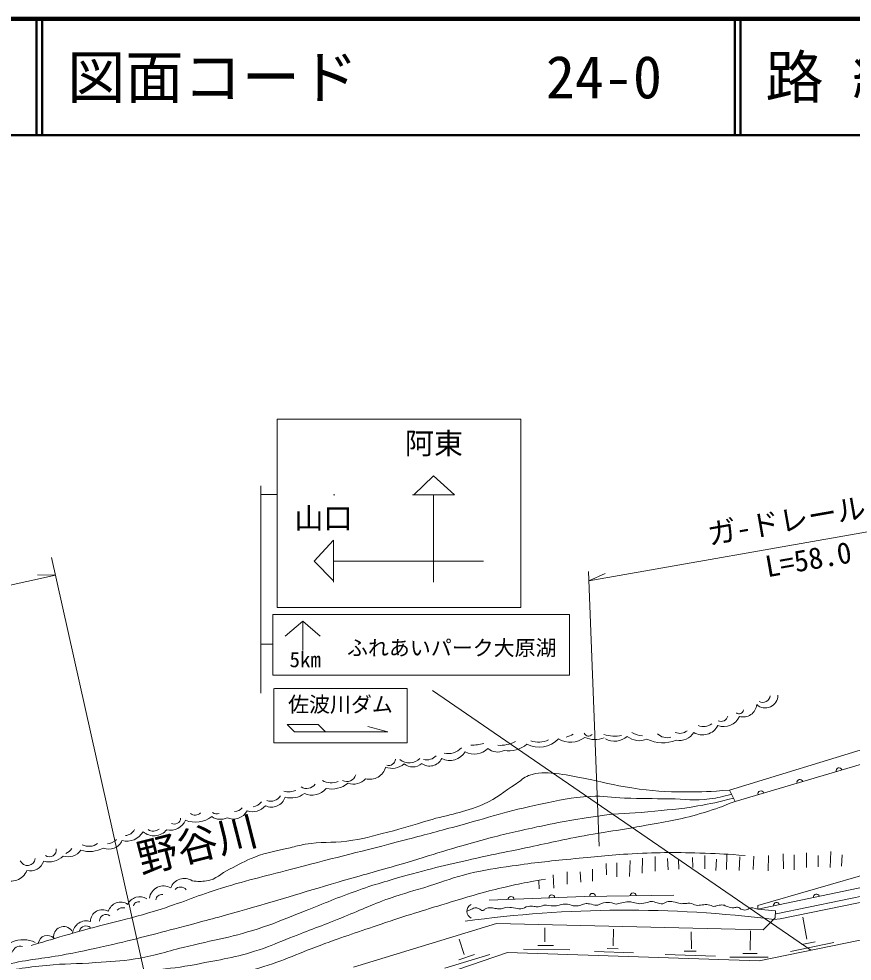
# Model space of a CAD drawing. Units: millimetres, scale not verified. Extents: x 40000 to 680000, y 20000 to 380000.
# Drawn here: x 116232 to 187840, y 299048 to 380000 of the extents above; entities that cross this region are included whole.
import ezdxf
from ezdxf.enums import TextEntityAlignment as Align

# ---------------------------------------------------------------- set-up
doc = ezdxf.new("R2010")
doc.units = ezdxf.units.MM
doc.header["$LTSCALE"] = 1000
for name, color, linetype, lineweight in [('M-BGD', 7, 'Continuous', 13), ('M-STR-HTXT', 7, 'Continuous', 13), ('M-STR-STRC', 7, 'Continuous', 13), ('M-TTL', 2, 'Continuous', 140), ('M-TTL-LINE', 7, 'Continuous', 50)]:
    doc.layers.add(name, color=color, linetype=linetype, lineweight=lineweight)
doc.layers.add('M-TTL-TXT', color=7, linetype='Continuous')
doc.styles.add('ＭＳ ゴシック', font='')
doc.styles.add('ＭＳ 明朝', font='')
doc.styles.get('ＭＳ ゴシック').set_extended_font_data('MS Gothic')
doc.styles.get('ＭＳ 明朝').set_extended_font_data('MS Mincho')

msp = doc.modelspace()

# ---------------------------------------------------------------- linework, layer by layer
at = {"layer": 'M-BGD'}
for p, q in [((177312, 313749), (195018, 319163)), ((177785, 312776), (177312, 313749)), ((186019, 308466), (185957, 307090)), ((168708, 306327), (168774, 307694)), ((169800, 306616), (169826, 307892)), ((170911, 306781), (170911, 308030)), ((172041, 306899), (171975, 307859)), ((172948, 306951), (172922, 307780)), ((174122, 307964), (174135, 307096)), ((175174, 308122), (175174, 306991)), ((176173, 307819), (176120, 306846)), ((177034, 306925), (177061, 308223)), ((178191, 308003), (178130, 306838)), ((179322, 306908), (179392, 308074)), ((180663, 308126), (180619, 306820)), ((181917, 308275), (181943, 306969)), ((182846, 308170), (182846, 306890)), ((183906, 308343), (183924, 307090)), ((184932, 308124), (184932, 307151)), ((186983, 308194), (186913, 307204)), ((165527, 305919), (165527, 306958)), ((166723, 306472), (166710, 307444)), ((167604, 306301), (167604, 307497)), ((192616, 307535), (179727, 303839)), ((162197, 305327), (162157, 306471)), ((163341, 306734), (163354, 305669)), ((164514, 305840), (164462, 306735)), ((160921, 305945), (160948, 305274)), ((181321, 303115), (192929, 305504)), ((192231, 304868), (181650, 302672)), ((179727, 303839), (179727, 303506)), ((179727, 303506), (181243, 303374)), ((181243, 303374), (181234, 302756)), ((183952, 300927), (183601, 302820)), ((157276, 302294), (144986, 298525)), ((180188, 301751), (157276, 302294)), ((179858, 299069), (195957, 302394)), ((181234, 302756), (180188, 301751)), ((181650, 302672), (181101, 302628)), ((161445, 300707), (161419, 301917)), ((167296, 300359), (167336, 301805)), ((174044, 300106), (174018, 301578)), ((179070, 299980), (179114, 301654)), ((154489, 299606), (154060, 300947)), ((160827, 300405), (162168, 300405)), ((182532, 299866), (186275, 300638)), ((183523, 300471), (184671, 300699)), ((123414, 287954), (158230, 299790)), ((152850, 298440), (156707, 299615)), ((154051, 299168), (155383, 299615)), ((158230, 299790), (179858, 299069)), ((159591, 300089), (163575, 300010)), ((165692, 299879), (169045, 299767)), ((166796, 300122), (167730, 300109)), ((171766, 299609), (176108, 299475)), ((173400, 299908), (174439, 299895)), ((178456, 299709), (179675, 299709)), ((177317, 299393), (180630, 299384))]:
    msp.add_line(p, q, dxfattribs=at)
for points in [[(221186, 315075), (214993, 316130), (203791, 317392), (194936, 317826), (177785, 312776)], [(212388, 309017), (204638, 308208), (191365, 305955), (179727, 303506)], [(172521, 304722), (164840, 304609), (156655, 304274)]]:
    msp.add_lwpolyline(points, dxfattribs=at)
for centre, radius, start, end in [((180370, 321893), 1092, 227.66389, 0.41398), ((180158, 321933), 652, 241.27618, 352.4801), ((178129, 320680), 379, 230.26182, 351.64973), ((178477, 321187), 1162, 253.94935, 355.00283), ((176785, 320718), 1516, 251.41634, 334.68627), ((176559, 320274), 629, 247.8316, 343.85718), ((174980, 319978), 1494, 239.59554, 332.19944), ((175057, 320380), 1186, 247.8353, 307.52263), ((160931, 319746), 2308, 243.35856, 316.01901), ((163634, 319928), 2066, 239.71051, 306.73157), ((162813, 320276), 2027, 282.54896, 301.47361), ((165187, 318787), 402, 203.55627, 318.61388), ((165745, 320226), 2142, 245.8768, 291.39534), ((167432, 321569), 3195, 253.30802, 280.71871), ((167421, 319603), 1653, 241.48146, 311.28687), ((169555, 319643), 1654, 230.87353, 293.23953), ((169970, 320494), 2097, 239.94434, 265.73183), ((171922, 319382), 1137, 224.56005, 287.05776), ((173038, 319621), 1002, 246.38561, 309.46824), ((173002, 319437), 1434, 258.63153, 328.54845), ((153136, 318385), 1506, 256.11336, 318.30575), ((155084, 321929), 4322, 269.71042, 284.86749), ((157559, 320593), 3008, 266.60112, 296.81176), ((158337, 319570), 2447, 260.28445, 309.57838), ((160861, 320062), 2195, 253.0896, 293.81704), ((171566, 320884), 3077, 243.79886, 292.00333), ((151295, 317436), 1092, 254.96513, 317.41328), ((153260, 317841), 1548, 243.50648, 328.58205), ((155365, 318501), 1663, 241.88926, 315.15585), ((157353, 318201), 1190, 227.16608, 298.71823), ((146406, 316041), 1373, 254.17601, 346.44642), ((148314, 317150), 1541, 248.16247, 311.48936), ((148019, 316441), 585, 253.02283, 355.88103), ((149792, 317308), 1233, 228.6944, 317.14704), ((150069, 316868), 1140, 229.92796, 313.0607), ((151533, 316962), 1154, 233.51002, 333.94418), ((144403, 315308), 831, 245.0393, 341.57048), ((186706, 315403), 250, 16.40815, 196.40815), ((140960, 314823), 944, 239.43953, 322.39223), ((143072, 315995), 1627, 242.32798, 291.76286), ((143083, 316180), 2346, 259.04502, 307.76477), ((144962, 315724), 1467, 252.43266, 316.80909), ((183348, 314414), 250, 16.40815, 196.40815), ((139430, 315144), 1549, 254.53441, 293.28873), ((139640, 314883), 1820, 253.18886, 308.37974), ((141427, 314895), 1581, 245.45963, 319.93954), ((179991, 313425), 250, 16.40815, 196.40815), ((136148, 313474), 1184, 280.15018, 321.5716), ((137954, 313490), 1211, 243.69891, 343.23324), ((137881, 313786), 998, 250.87303, 327.14274), ((131377, 312306), 706, 235.49823, 311.43823), ((133237, 312346), 649, 235.48451, 288.98516), ((134671, 312624), 1364, 246.59899, 331.05043), ((134714, 312861), 964, 273.1546, 317.8755), ((136330, 313282), 1398, 250.58339, 321.09898), ((129260, 311713), 1411, 256.71431, 336.41579), ((129592, 311362), 543, 242.01667, 357.47309), ((131401, 313334), 2344, 248.79384, 307.0931), ((133548, 312502), 1270, 234.74282, 297.24883), ((125505, 310991), 1631, 255.52888, 329.59288), ((125323, 310786), 949, 274.27959, 333.69274), ((127839, 311233), 1415, 229.02934, 320.86733), ((127790, 311035), 818, 237.23133, 308.07005), ((123977, 309879), 1213, 246.92144, 337.33123), ((123615, 310638), 1534, 278.53355, 311.50023), ((118873, 308594), 581, 231.7481, 9.46472), ((120456, 309397), 1387, 252.14679, 323.39585), ((119953, 309207), 950, 288.94611, 329.79252), ((122297, 311068), 2601, 253.75839, 297.60491), ((122259, 310155), 1244, 242.54922, 306.59862), ((116977, 307937), 672, 202.74569, 353.51452), ((117207, 308028), 1229, 256.22764, 341.75), ((118842, 309238), 1662, 253.66823, 315.68455), ((115567, 307370), 1450, 242.04084, 338.35723), ((130447, 304923), 1230, 56.63239, 159.90822), ((128670, 304282), 1232, 59.71334, 171.65734), ((130126, 304781), 637, 39.7799, 137.067), ((126604, 303457), 1121, 56.7585, 155.0509), ((128523, 304239), 534, 81.8539, 172.15115), ((158528, 304350), 250, 2.34574, 182.34574), ((162025, 304494), 250, 2.34574, 182.34574), ((165522, 304619), 250, 0.84577, 180.84577), ((169022, 304671), 250, 0.84577, 180.84577), ((184765, 304566), 250, 11.88279, 191.88279), ((124979, 303003), 1108, 56.69629, 162.93107), ((125177, 302978), 664, 74.60863, 138.17046), ((126495, 303748), 403, 71.67538, 171.64612), ((155368, 303329), 638, 115.76126, 245.97484), ((181340, 303845), 250, 11.88279, 191.88279), ((123402, 302455), 1016, 59.33691, 179.98817), ((123710, 302516), 540, 50.78137, 183.03081), ((168426, 202287), 101139, 82.80085, 97.86187), ((120082, 301158), 860, 35.49492, 189.24904), ((122026, 301331), 1180, 72.24181, 173.92093), ((122004, 301510), 567, 48.76675, 165.69336), ((118675, 300475), 780, 44.31195, 170.84776), ((116604, 298486), 2403, 64.57517, 160.97995), ((116347, 299624), 702, 73.16137, 164.657)]:
    msp.add_arc(centre, radius, start, end, dxfattribs=at)
for points, knots in [([(177312, 313749), (175549, 313604), (175023, 313577), (173554, 313583), (171731, 313591), (170704, 313666), (168900, 313925), (167267, 314159), (166384, 314471), (164761, 314770), (163815, 314944), (163289, 315089), (162329, 315164), (161436, 315234), (160875, 315322), (160041, 314993), (159572, 314808), (159387, 314556), (158963, 314283), (157880, 313587), (157352, 313044), (156169, 312534), (154388, 311768), (153268, 311679), (151407, 311134), (150055, 310739), (149311, 310471), (147945, 310128), (146580, 309786), (145821, 309541), (144425, 309359), (143035, 309179), (142228, 309326), (140846, 309093), (140331, 309006), (140050, 308917), (139544, 308790), (138351, 308489), (137645, 308434), (136497, 307991), (135624, 307654), (135178, 307367), (134338, 306956), (133558, 306574), (133215, 306071), (132356, 305950), (131879, 305883), (131643, 305874), (131123, 305951)], [0, 0, 0, 0, 1, 1, 1, 2, 2, 2, 3, 3, 3, 4, 4, 4, 5, 5, 5, 6, 6, 6, 7, 7, 7, 8, 8, 8, 9, 9, 9, 10, 10, 10, 11, 11, 11, 12, 12, 12, 13, 13, 13, 14, 14, 14, 15, 15, 15, 16, 16, 16, 16]), ([(117287, 300384), (118888, 300873), (119304, 300992), (120601, 301370), (123652, 302261), (125422, 302553), (128450, 303520), (130500, 304174), (131599, 304690), (133656, 305324), (136112, 306081), (137522, 306384), (140007, 307040), (143642, 308000), (145694, 308474), (149330, 309431), (151082, 309892), (152061, 310163), (153812, 310629), (156635, 311381), (158185, 311938), (161045, 312537), (162710, 312886), (163650, 313124), (165349, 313203), (166497, 313256), (167139, 313095), (168288, 313060), (169798, 313015), (170644, 313009), (172154, 312995), (173497, 312982), (174262, 312803), (175592, 312991), (176341, 313098), (176633, 313147), (177490, 313382)], [0, 0, 0, 0, 1, 1, 1, 2, 2, 2, 3, 3, 3, 4, 4, 4, 5, 5, 5, 6, 6, 6, 7, 7, 7, 8, 8, 8, 9, 9, 9, 10, 10, 10, 11, 11, 11, 12, 12, 12, 12]), ([(83337, 280830), (83717, 281184), (83821, 281287), (84116, 281595), (84540, 282036), (84753, 282306), (85142, 282778), (85726, 283488), (85979, 283944), (86575, 284645), (87215, 285398), (87606, 285792), (88297, 286499), (88880, 287094), (89164, 287483), (89832, 287981), (90515, 288490), (90962, 288683), (91712, 289086), (92905, 289724), (93588, 290055), (94815, 290624), (96533, 291419), (97582, 291677), (99269, 292537), (100204, 293014), (100666, 293393), (101583, 293904), (102313, 294311), (102715, 294559), (103476, 294903), (104609, 295416), (105305, 295550), (106472, 295979), (107408, 296324), (107924, 296542), (108865, 296873), (110391, 297411), (111258, 297683), (112809, 298144), (113872, 298461), (114477, 298610), (115561, 298846), (117397, 299245), (118461, 299276), (120305, 299636), (121874, 299942), (122753, 300117), (124308, 300484), (126738, 301058), (128088, 301422), (130501, 302062), (132352, 302553), (133393, 302817), (135234, 303344), (138534, 304287), (140366, 304872), (143660, 305834), (145575, 306392), (146657, 306674), (148571, 307234), (151449, 308076), (153040, 308623), (155932, 309418), (157636, 309886), (158603, 310105), (160330, 310483), (162605, 310981), (163890, 311229), (166197, 311543), (167782, 311759), (168688, 311714), (170279, 311878), (171965, 312052), (172921, 312082), (174589, 312381), (175794, 312597), (176214, 312687), (177653, 313047)], [0, 0, 0, 0, 1, 1, 1, 2, 2, 2, 3, 3, 3, 4, 4, 4, 5, 5, 5, 6, 6, 6, 7, 7, 7, 8, 8, 8, 9, 9, 9, 10, 10, 10, 11, 11, 11, 12, 12, 12, 13, 13, 13, 14, 14, 14, 15, 15, 15, 16, 16, 16, 17, 17, 17, 18, 18, 18, 19, 19, 19, 20, 20, 20, 21, 21, 21, 22, 22, 22, 23, 23, 23, 24, 24, 24, 25, 25, 25, 26, 26, 26, 26]), ([(177785, 312776), (176564, 312282), (176187, 312160), (175141, 311829), (173230, 311225), (172099, 311103), (170132, 310725), (167906, 310297), (166640, 310164), (164412, 309745), (162295, 309347), (161123, 309055), (159013, 308616), (157858, 308376), (157205, 308270), (156055, 308005), (153528, 307422), (152102, 307133), (149606, 306427), (147846, 305929), (146852, 305663), (145129, 305046), (143299, 304391), (142307, 303937), (140495, 303232), (139237, 302743), (138550, 302419), (137270, 301989), (134628, 301104), (133063, 300894), (130358, 300224), (128744, 299825), (127859, 299500), (126216, 299238), (124902, 299029), (124151, 299023), (122824, 298923), (121178, 298799), (120246, 298854), (118604, 298686), (116776, 298500), (115741, 298366), (113969, 297878), (110886, 297028), (109233, 296296), (106273, 295087), (104434, 294336), (103407, 293901), (101619, 293036), (99594, 292056), (98509, 291408), (96501, 290393), (94650, 289457), (93545, 289062), (91748, 288027), (90964, 287574), (90540, 287289), (89820, 286740), (89118, 286204), (88770, 285844), (88164, 285201), (87569, 284571), (87289, 284170), (86763, 283481), (86301, 282874), (86128, 282469), (85639, 281883), (85262, 281432), (85023, 281201), (84594, 280799), (84203, 280432), (84058, 280313), (83553, 279904)], [0, 0, 0, 0, 1, 1, 1, 2, 2, 2, 3, 3, 3, 4, 4, 4, 5, 5, 5, 6, 6, 6, 7, 7, 7, 8, 8, 8, 9, 9, 9, 10, 10, 10, 11, 11, 11, 12, 12, 12, 13, 13, 13, 14, 14, 14, 15, 15, 15, 16, 16, 16, 17, 17, 17, 18, 18, 18, 19, 19, 19, 20, 20, 20, 21, 21, 21, 22, 22, 22, 23, 23, 23, 24, 24, 24, 24]), ([(83818, 278766), (84750, 279699), (84993, 279940), (85758, 280680), (86685, 281579), (87247, 282038), (88164, 282948), (89145, 283924), (89578, 284589), (90609, 285512), (91496, 286306), (92112, 286605), (93114, 287248), (95423, 288729), (96744, 289531), (99203, 290748), (100923, 291600), (101997, 291826), (103778, 292543), (105364, 293182), (106209, 293650), (107821, 294219), (109717, 294889), (110807, 295189), (112751, 295698), (115355, 296380), (116846, 296628), (119486, 297148), (120874, 297421), (121656, 297553), (123056, 297759), (124926, 298034), (125993, 298034), (127868, 298272), (129273, 298450), (130068, 298503), (131457, 298775), (133586, 299192), (134810, 299341), (136871, 300017), (137931, 300365), (138493, 300648), (139533, 301053), (141243, 301717), (142206, 302077), (143912, 302754), (145545, 303402), (146427, 303851), (148083, 304440), (149405, 304910), (150174, 305087), (151514, 305505), (152844, 305919), (153562, 306247), (154916, 306570), (156349, 306911), (157172, 307015), (158629, 307228), (160586, 307514), (161690, 307625), (163658, 307820), (165718, 308024), (166872, 308163), (168940, 308270), (171381, 308397), (172755, 308411), (175198, 308319), (176550, 308268), (177007, 308251), (178656, 308122)], [0, 0, 0, 0, 1, 1, 1, 2, 2, 2, 3, 3, 3, 4, 4, 4, 5, 5, 5, 6, 6, 6, 7, 7, 7, 8, 8, 8, 9, 9, 9, 10, 10, 10, 11, 11, 11, 12, 12, 12, 13, 13, 13, 14, 14, 14, 15, 15, 15, 16, 16, 16, 17, 17, 17, 18, 18, 18, 19, 19, 19, 20, 20, 20, 21, 21, 21, 22, 22, 22, 23, 23, 23, 23]), ([(84202, 277117), (85066, 277987), (85322, 278227), (86076, 278900), (87163, 279869), (87848, 280322), (88995, 281220), (89579, 281678), (89944, 281887), (90504, 282374), (91428, 283179), (91851, 283735), (92782, 284534), (93629, 285261), (94153, 285611), (95089, 286220), (96324, 287024), (97068, 287392), (98358, 288106), (99791, 288900), (100564, 289409), (102056, 290088), (103737, 290853), (104722, 291186), (106463, 291804), (108413, 292494), (109505, 292887), (111492, 293460), (114479, 294321), (116195, 294644), (119221, 295353), (121606, 295913), (122920, 296358), (125344, 296714), (127431, 297021), (128642, 296816), (130728, 297128), (133154, 297492), (134513, 297761), (136867, 298452), (139126, 299116), (140300, 299759), (142517, 300553), (144553, 301282), (145700, 301675), (147753, 302357), (149938, 303083), (151169, 303468), (153374, 304132), (154849, 304576), (155672, 304840), (157168, 305212), (158839, 305627), (159420, 305726), (161487, 306099)], [0, 0, 0, 0, 1, 1, 1, 2, 2, 2, 3, 3, 3, 4, 4, 4, 5, 5, 5, 6, 6, 6, 7, 7, 7, 8, 8, 8, 9, 9, 9, 10, 10, 10, 11, 11, 11, 12, 12, 12, 13, 13, 13, 14, 14, 14, 15, 15, 15, 16, 16, 16, 17, 17, 17, 18, 18, 18, 18]), ([(154731, 303343), (154873, 303404), (154910, 303420), (155026, 303467), (155179, 303528), (155258, 303588), (155421, 303616), (155540, 303636), (155611, 303610), (155728, 303581), (155894, 303540), (155956, 303344), (156122, 303388), (156214, 303412), (156230, 303494), (156315, 303537), (156492, 303627), (156616, 303625), (156814, 303633), (156994, 303641), (157091, 303583), (157270, 303563), (157427, 303546), (157517, 303519), (157673, 303537), (157835, 303555), (157907, 303647), (158068, 303668), (158333, 303704), (158485, 303649), (158752, 303624), (158996, 303602), (159131, 303517), (159374, 303546), (159631, 303575), (159749, 303708), (160005, 303747), (160201, 303777), (160315, 303766), (160513, 303756), (160651, 303749), (160726, 303704), (160864, 303712), (161062, 303724), (161158, 303819), (161355, 303844), (161685, 303885), (161872, 303790), (162205, 303791), (162299, 303791), (162353, 303784), (162445, 303800), (162609, 303829), (162692, 303892), (162857, 303914), (163061, 303942), (163178, 303956), (163383, 303941), (163642, 303921), (163772, 303798), (164032, 303792), (164176, 303788), (164259, 303802), (164400, 303835), (164588, 303880), (164682, 303950), (164873, 303984), (165021, 304011), (165109, 303989), (165259, 303976), (165513, 303953), (165646, 303809), (165898, 303844), (166011, 303860), (166064, 303909), (166170, 303949), (166293, 303995), (166357, 304039), (166486, 304063), (166755, 304114), (166915, 304085), (167187, 304054), (167336, 304038), (167406, 303949), (167555, 303949), (167749, 303950), (167847, 304028), (168037, 304063), (168265, 304106), (168393, 304135), (168624, 304142), (168776, 304147), (168860, 304122), (169010, 304098), (169242, 304062), (169363, 303975), (169597, 303976), (169865, 303977), (170009, 304042), (170270, 304101), (170380, 304125), (170438, 304163), (170551, 304171), (170760, 304185), (170869, 304093), (171077, 304057), (171267, 304024), (171375, 303965), (171567, 303987), (171765, 304008), (171845, 304138), (172041, 304171), (172268, 304208), (172402, 304167), (172628, 304127), (172801, 304096), (172883, 304015), (173057, 303995), (173245, 303974), (173351, 303995), (173540, 304004), (173680, 304011), (173759, 304045), (173899, 304030), (174123, 304008), (174220, 303866), (174445, 303844), (174639, 303825), (174749, 303869), (174944, 303879), (175153, 303890), (175272, 303926), (175479, 303897), (175673, 303869), (175765, 303758), (175961, 303756), (176087, 303755), (176152, 303806), (176276, 303827), (176463, 303858), (176570, 303885), (176759, 303870), (176908, 303859), (176973, 303776), (177118, 303739), (177334, 303684), (177456, 303628), (177679, 303634), (177804, 303637), (177870, 303700), (177994, 303686), (178166, 303667), (178219, 303519), (178389, 303485), (178567, 303449), (178690, 303407), (178853, 303485), (178893, 303504), (178905, 303530), (178941, 303555), (179196, 303726), (179425, 303593), (179727, 303506)], [0, 0, 0, 0, 1, 1, 1, 2, 2, 2, 3, 3, 3, 4, 4, 4, 5, 5, 5, 6, 6, 6, 7, 7, 7, 8, 8, 8, 9, 9, 9, 10, 10, 10, 11, 11, 11, 12, 12, 12, 13, 13, 13, 14, 14, 14, 15, 15, 15, 16, 16, 16, 17, 17, 17, 18, 18, 18, 19, 19, 19, 20, 20, 20, 21, 21, 21, 22, 22, 22, 23, 23, 23, 24, 24, 24, 25, 25, 25, 26, 26, 26, 27, 27, 27, 28, 28, 28, 29, 29, 29, 30, 30, 30, 31, 31, 31, 32, 32, 32, 33, 33, 33, 34, 34, 34, 35, 35, 35, 36, 36, 36, 37, 37, 37, 38, 38, 38, 39, 39, 39, 40, 40, 40, 41, 41, 41, 42, 42, 42, 43, 43, 43, 44, 44, 44, 45, 45, 45, 46, 46, 46, 47, 47, 47, 48, 48, 48, 49, 49, 49, 50, 50, 50, 51, 51, 51, 52, 52, 52, 53, 53, 53, 54, 54, 54, 54])]:
    msp.add_open_spline(points, degree=3, knots=knots, dxfattribs=at)
at = {"layer": 'M-STR-HTXT'}
for p, q in [((165208, 331731), (207146, 339096)), ((119040, 333720), (127953, 293967)), ((73738, 322055), (119379, 332207)), ((119379, 332207), (117834, 332248)), ((165177, 332526), (166101, 308926)), ((165208, 331731), (166621, 332360))]:
    msp.add_line(p, q, dxfattribs=at)
at = {"layer": 'M-STR-STRC'}
for p, q in [((138437, 345603), (159381, 345603)), ((138437, 329434), (138437, 345603)), ((159381, 345603), (159381, 329434)), ((150181, 339095), (151864, 340735)), ((151864, 340735), (153664, 339095)), ((137020, 339874), (137020, 322081)), ((138437, 339135), (137020, 339135)), ((143260, 339095), (143377, 339095)), ((151864, 339095), (150064, 339095)), ((153664, 339095), (151864, 339095)), ((151864, 339095), (151864, 331595)), ((141620, 333411), (143259, 335211)), ((143259, 335211), (143259, 333411)), ((143259, 331728), (141620, 333411)), ((143259, 333411), (143259, 331611)), ((143259, 333411), (156174, 333411)), ((138045, 328825), (138045, 323604)), ((163545, 328825), (138045, 328825)), ((159381, 329434), (138437, 329434)), ((163545, 323604), (163545, 328825)), ((139132, 326965), (140632, 328250)), ((140632, 328250), (142132, 326965)), ((140632, 328250), (140632, 325750)), ((137020, 326286), (138045, 326286)), ((138045, 323604), (163545, 323604)), ((138143, 317793), (138143, 322477)), ((138196, 322477), (149588, 322477)), ((149588, 322477), (149588, 317793)), ((151790, 322296), (184294, 299985)), ((139912, 318757), (139296, 319372)), ((139296, 319372), (141958, 319372)), ((141958, 319372), (142585, 318745)), ((147932, 318757), (146217, 319218)), ((139912, 318757), (147932, 318757)), ((149588, 317793), (138143, 317793))]:
    msp.add_line(p, q, dxfattribs=at)
at = {"layer": 'M-TTL'}
msp.add_line((680000, 380000), (40000, 380000), dxfattribs=at)
at = {"layer": 'M-TTL-LINE'}
for p, q in [((117750, 380000), (117750, 370000)), ((118250, 380000), (118250, 370000)), ((177750, 380000), (177750, 370000)), ((178250, 380000), (178250, 370000)), ((40000, 370000), (680000, 370000))]:
    msp.add_line(p, q, dxfattribs=at)

# ---------------------------------------------------------------- texts
at = {"layer": 'M-BGD', "style": 'ＭＳ ゴシック'}
msp.add_text('野谷川', height=2566, rotation=14.243, dxfattribs=at).set_placement((126955, 305795), align=Align.BOTTOM_LEFT)
at = {"layer": 'M-STR-HTXT', "style": 'ＭＳ ゴシック'}
for s, p in [('ガ-ドレール', (175675, 334263)), ('L=58.0', (180644, 331480))]:
    msp.add_text(s, height=1833, rotation=9.961, dxfattribs=at).set_placement(p, align=Align.BOTTOM_LEFT)
at = {"layer": 'M-STR-STRC'}
for s, height, style, p in [('阿東', 1833, 'ＭＳ ゴシック', (149400, 342070)), ('山口', 1833, 'ＭＳ ゴシック', (139902, 335642)), ('ふれあいパーク大原湖', 1320, 'ＭＳ ゴシック', (144431, 324911)), ('5km', 1320, 'ＭＳ ゴシック', (139492, 323904)), ('佐波川ダム', 1320, 'ＭＳ 明朝', (139367, 320052))]:
    msp.add_text(s, height=height, dxfattribs=dict(at, style=style)).set_placement(p, align=Align.BOTTOM_LEFT)
at = {"layer": 'M-TTL-TXT', "style": 'ＭＳ ゴシック'}
for s, p in [('路 線 名', (180380, 375000)), ('図面コード', (120380, 375000)), ('24-0', (161521, 375000))]:
    msp.add_text(s, height=3666, dxfattribs=at).set_placement(p, align=Align.MIDDLE_LEFT)

doc.saveas('drawing.dxf')
